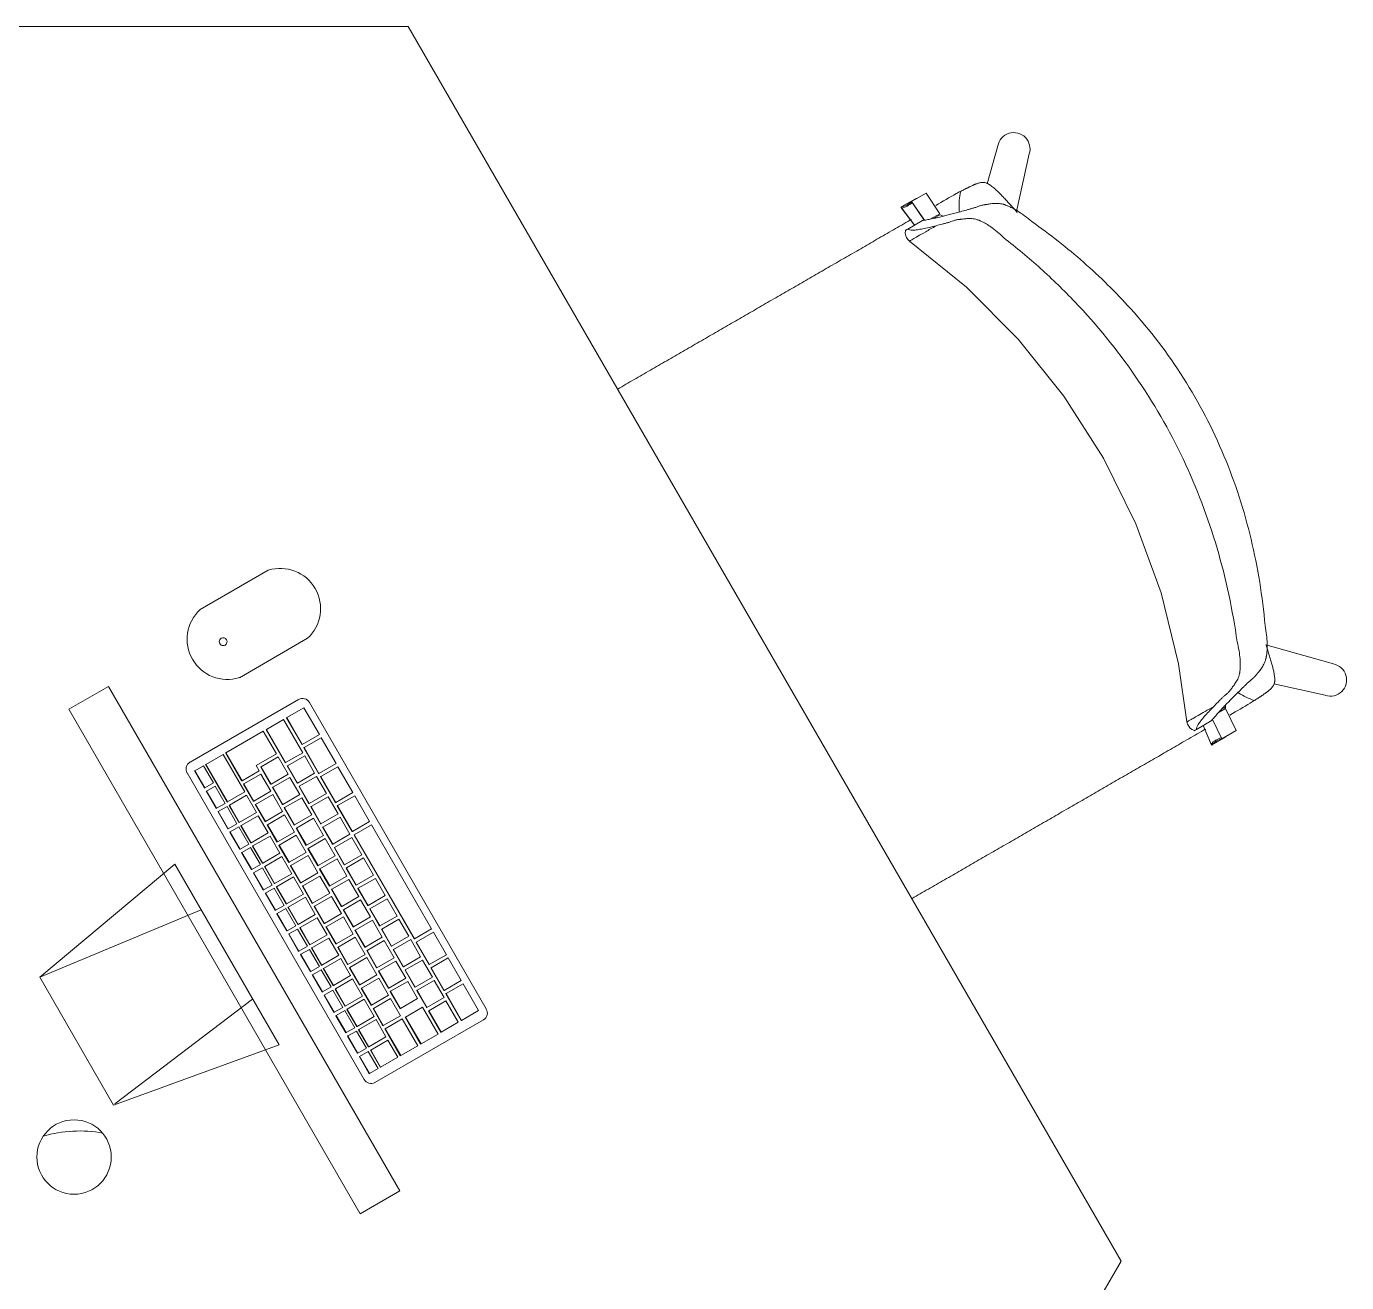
# Model space of a CAD drawing. Header units: millimetres. Extents: x 155927 to 295199, y -4084 to 97293.
# Drawn here: x 179994 to 181059, y 24192 to 25206 of the extents above; entities that cross this region are included whole.
import ezdxf

# ---------------------------------------------------------------- set-up
doc = ezdxf.new("R2010")
doc.units = ezdxf.units.MM
doc.header["$MEASUREMENT"] = 0
doc.layers.add('A-GENM', color=8, linetype='CONTINUOUS', lineweight=9)
doc.layers.add('I-FURN', color=8, linetype='CONTINUOUS', lineweight=9)

msp = doc.modelspace()

# ---------------------------------------------------------------- linework, layer by layer
at = {"layer": 'A-GENM'}
for p, q in [((180188.9, 24767), (180133.9, 24735.2)), ((180165.6, 24680.2), (180220.6, 24712)), ((180213.4, 24662.6), (180125.8, 24612)), ((180217.6, 24656), (180203.8, 24648)), ((180230.1, 24634.3), (180217.6, 24656)), ((180364.8, 24413), (180222.1, 24660.3)), ((180201.3, 24646.5), (180187.4, 24638.5)), ((180216.8, 24619.7), (180201.3, 24646.5)), ((180203.6, 24647.9), (180203.8, 24648)), ((180216.1, 24626.2), (180203.6, 24647.9)), ((180203.8, 24648), (180216.3, 24626.4)), ((180184.9, 24637.1), (180154.7, 24619.6)), ((180195.4, 24618.9), (180184.9, 24637.1)), ((180187.2, 24638.4), (180187.4, 24638.5)), ((180202.7, 24611.6), (180187.2, 24638.4)), ((180187.4, 24638.5), (180202.9, 24611.7)), ((180216.3, 24626.4), (180230.1, 24634.3)), ((180216.1, 24626.2), (180216.3, 24626.4)), ((180217.6, 24623.6), (180217.8, 24623.8)), ((180229.6, 24602.8), (180217.6, 24623.6)), ((180231.6, 24631.7), (180217.8, 24623.8)), ((180217.8, 24623.8), (180229.8, 24603)), ((180243.6, 24610.9), (180231.6, 24631.7)), ((180152.6, 24618.4), (180138.5, 24610.3)), ((180170.1, 24588.1), (180152.6, 24618.4)), ((180154.4, 24619.5), (180154.7, 24619.6)), ((180167.4, 24597), (180154.4, 24619.5)), ((180154.7, 24619.6), (180167.7, 24597.1)), ((180179, 24609.4), (180195.4, 24618.9)), ((180196.9, 24616.3), (180183.1, 24608.3)), ((180204.9, 24602.4), (180196.9, 24616.3)), ((180202.9, 24611.7), (180216.8, 24619.7)), ((180218.3, 24617.1), (180204.4, 24609.1)), ((180226.3, 24603.2), (180218.3, 24617.1)), ((180123.5, 24603.4), (180266.2, 24356.1)), ((180129.4, 24605), (180129.6, 24605.2)), ((180137.4, 24591.2), (180129.4, 24605)), ((180136.6, 24609.2), (180129.6, 24605.2)), ((180129.6, 24605.2), (180137.6, 24591.3)), ((180144.6, 24595.3), (180136.6, 24609.2)), ((180138.3, 24610.1), (180138.5, 24610.3)), ((180155.8, 24579.8), (180138.3, 24610.1)), ((180138.5, 24610.3), (180156, 24580)), ((180167.7, 24597.1), (180181.5, 24605.1)), ((180183, 24602.5), (180169.2, 24594.5)), ((180181.5, 24605.1), (180179, 24609.4)), ((180182.8, 24608.1), (180183.1, 24608.3)), ((180190.8, 24594.3), (180182.8, 24608.1)), ((180191, 24588.6), (180183, 24602.5)), ((180183.1, 24608.3), (180191.1, 24594.4)), ((180191.1, 24594.4), (180204.9, 24602.4)), ((180202.7, 24611.6), (180202.9, 24611.7)), ((180204.2, 24609), (180204.4, 24609.1)), ((180212.2, 24595.1), (180204.2, 24609)), ((180204.4, 24609.1), (180212.4, 24595.2)), ((180212.4, 24595.2), (180226.3, 24603.2)), ((180229.6, 24602.8), (180229.8, 24603)), ((180229.8, 24603), (180243.6, 24610.9)), ((180245.1, 24608.3), (180231.3, 24600.4)), ((180257.1, 24587.6), (180245.1, 24608.3)), ((180137.4, 24591.2), (180137.6, 24591.3)), ((180137.6, 24591.3), (180144.6, 24595.3)), ((180146.1, 24592.7), (180139.1, 24588.7)), ((180154.1, 24578.8), (180146.1, 24592.7)), ((180167.4, 24597), (180167.7, 24597.1)), ((180168.9, 24594.4), (180169.2, 24594.5)), ((180176.9, 24580.5), (180168.9, 24594.4)), ((180169.2, 24594.5), (180177.2, 24580.6)), ((180190.8, 24594.3), (180191.1, 24594.4)), ((180192.3, 24591.7), (180192.6, 24591.8)), ((180200.3, 24577.8), (180192.3, 24591.7)), ((180206.4, 24599.8), (180192.6, 24591.8)), ((180192.6, 24591.8), (180200.6, 24578)), ((180214.4, 24586), (180206.4, 24599.8)), ((180212.2, 24595.1), (180212.4, 24595.2)), ((180213.7, 24592.5), (180213.9, 24592.6)), ((180221.7, 24578.6), (180213.7, 24592.5)), ((180227.8, 24600.6), (180213.9, 24592.6)), ((180213.9, 24592.6), (180221.9, 24578.8)), ((180235.8, 24586.8), (180227.8, 24600.6)), ((180231.1, 24600.2), (180231.3, 24600.4)), ((180243.1, 24579.4), (180231.1, 24600.2)), ((180231.3, 24600.4), (180243.3, 24579.6)), ((180138.9, 24588.6), (180139.1, 24588.7)), ((180146.9, 24574.7), (180138.9, 24588.6)), ((180139.1, 24588.7), (180147.1, 24574.9)), ((180156, 24580), (180170.1, 24588.1)), ((180171.3, 24585.4), (180157.5, 24577.4)), ((180179.3, 24571.5), (180171.3, 24585.4)), ((180176.9, 24580.5), (180177.2, 24580.6)), ((180177.2, 24580.6), (180191, 24588.6)), ((180192.5, 24586), (180178.7, 24578)), ((180200.5, 24572.2), (180192.5, 24586)), ((180200.6, 24578), (180214.4, 24586)), ((180215.9, 24583.4), (180202.1, 24575.4)), ((180223.9, 24569.5), (180215.9, 24583.4)), ((180221.9, 24578.8), (180235.8, 24586.8)), ((180237.3, 24584.2), (180223.4, 24576.2)), ((180245.3, 24570.3), (180237.3, 24584.2)), ((180243.3, 24579.6), (180257.1, 24587.6)), ((180258.6, 24585), (180244.8, 24577)), ((180270.6, 24564.2), (180258.6, 24585)), ((180146.9, 24574.7), (180147.1, 24574.9)), ((180147.1, 24574.9), (180154.1, 24578.8)), ((180148.4, 24572.1), (180148.6, 24572.3)), ((180156.4, 24558.3), (180148.4, 24572.1)), ((180155.6, 24576.2), (180148.6, 24572.3)), ((180148.6, 24572.3), (180156.6, 24558.4)), ((180163.6, 24562.4), (180155.6, 24576.2)), ((180155.8, 24579.8), (180156, 24580)), ((180157.3, 24577.2), (180157.5, 24577.4)), ((180165.3, 24563.4), (180157.3, 24577.2)), ((180157.5, 24577.4), (180165.5, 24563.5)), ((180165.5, 24563.5), (180179.3, 24571.5)), ((180178.4, 24577.9), (180178.7, 24578)), ((180186.4, 24564), (180178.4, 24577.9)), ((180178.7, 24578), (180186.7, 24564.2)), ((180186.7, 24564.2), (180200.5, 24572.2)), ((180200.3, 24577.8), (180200.6, 24578)), ((180201.8, 24575.2), (180202.1, 24575.4)), ((180209.8, 24561.4), (180201.8, 24575.2)), ((180202.1, 24575.4), (180210.1, 24561.5)), ((180221.7, 24578.6), (180221.9, 24578.8)), ((180223.2, 24576), (180223.4, 24576.2)), ((180231.2, 24562.2), (180223.2, 24576)), ((180223.4, 24576.2), (180231.4, 24562.3)), ((180231.4, 24562.3), (180245.3, 24570.3)), ((180243.1, 24579.4), (180243.3, 24579.6)), ((180244.6, 24576.8), (180244.8, 24577)), ((180256.6, 24556.1), (180244.6, 24576.8)), ((180244.8, 24577), (180256.8, 24556.2)), ((180156.6, 24558.4), (180163.6, 24562.4)), ((180165.1, 24559.8), (180158.1, 24555.8)), ((180173.1, 24545.9), (180165.1, 24559.8)), ((180165.3, 24563.4), (180165.5, 24563.5)), ((180166.8, 24560.8), (180167, 24560.9)), ((180174.8, 24546.9), (180166.8, 24560.8)), ((180180.8, 24568.9), (180167, 24560.9)), ((180167, 24560.9), (180175, 24547.1)), ((180188.8, 24555), (180180.8, 24568.9)), ((180186.4, 24564), (180186.7, 24564.2)), ((180187.9, 24561.4), (180188.2, 24561.6)), ((180195.9, 24547.6), (180187.9, 24561.4)), ((180202, 24569.6), (180188.2, 24561.6)), ((180188.2, 24561.6), (180196.2, 24547.7)), ((180210, 24555.7), (180202, 24569.6)), ((180209.8, 24561.4), (180210.1, 24561.5)), ((180210.1, 24561.5), (180223.9, 24569.5)), ((180225.4, 24566.9), (180211.6, 24558.9)), ((180233.4, 24553), (180225.4, 24566.9)), ((180231.2, 24562.2), (180231.4, 24562.3)), ((180232.7, 24559.6), (180232.9, 24559.7)), ((180240.7, 24545.7), (180232.7, 24559.6)), ((180246.8, 24567.7), (180232.9, 24559.7)), ((180232.9, 24559.7), (180240.9, 24545.9)), ((180254.8, 24553.9), (180246.8, 24567.7)), ((180256.8, 24556.2), (180270.6, 24564.2)), ((180272.1, 24561.6), (180258.3, 24553.6)), ((180320.6, 24477.6), (180272.1, 24561.6)), ((180156.4, 24558.3), (180156.6, 24558.4)), ((180157.9, 24555.7), (180158.1, 24555.8)), ((180165.9, 24541.8), (180157.9, 24555.7)), ((180158.1, 24555.8), (180166.1, 24541.9)), ((180175, 24547.1), (180188.8, 24555)), ((180190.3, 24552.4), (180176.5, 24544.5)), ((180198.3, 24538.6), (180190.3, 24552.4)), ((180196.2, 24547.7), (180210, 24555.7)), ((180211.5, 24553.1), (180197.7, 24545.1)), ((180211.3, 24558.8), (180211.6, 24558.9)), ((180219.3, 24544.9), (180211.3, 24558.8)), ((180219.5, 24539.3), (180211.5, 24553.1)), ((180211.6, 24558.9), (180219.6, 24545.1)), ((180219.6, 24545.1), (180233.4, 24553)), ((180234.9, 24550.5), (180221.1, 24542.5)), ((180242.9, 24536.6), (180234.9, 24550.5)), ((180240.9, 24545.9), (180254.8, 24553.9)), ((180256.3, 24551.3), (180242.4, 24543.3)), ((180264.3, 24537.4), (180256.3, 24551.3)), ((180256.6, 24556.1), (180256.8, 24556.2)), ((180258.1, 24553.5), (180258.3, 24553.6)), ((180306.6, 24469.5), (180258.1, 24553.5)), ((180258.3, 24553.6), (180306.8, 24469.6)), ((180165.9, 24541.8), (180166.1, 24541.9)), ((180166.1, 24541.9), (180173.1, 24545.9)), ((180167.4, 24539.2), (180167.6, 24539.3)), ((180175.4, 24525.4), (180167.4, 24539.2)), ((180174.6, 24543.3), (180167.6, 24539.3)), ((180167.6, 24539.3), (180175.6, 24525.5)), ((180182.6, 24529.5), (180174.6, 24543.3)), ((180174.8, 24546.9), (180175, 24547.1)), ((180176.3, 24544.3), (180176.5, 24544.5)), ((180184.3, 24530.5), (180176.3, 24544.3)), ((180176.5, 24544.5), (180184.5, 24530.6)), ((180184.5, 24530.6), (180198.3, 24538.6)), ((180195.9, 24547.6), (180196.2, 24547.7)), ((180197.4, 24545), (180197.7, 24545.1)), ((180205.4, 24531.1), (180197.4, 24545)), ((180197.7, 24545.1), (180205.7, 24531.3)), ((180205.7, 24531.3), (180219.5, 24539.3)), ((180219.3, 24544.9), (180219.6, 24545.1)), ((180220.8, 24542.3), (180221.1, 24542.5)), ((180228.8, 24528.5), (180220.8, 24542.3)), ((180221.1, 24542.5), (180229.1, 24528.6)), ((180240.7, 24545.7), (180240.9, 24545.9)), ((180242.2, 24543.1), (180242.4, 24543.3)), ((180250.2, 24529.3), (180242.2, 24543.1)), ((180242.4, 24543.3), (180250.4, 24529.4)), ((180175.6, 24525.5), (180182.6, 24529.5)), ((180184.3, 24530.5), (180184.5, 24530.6)), ((180185.8, 24527.9), (180186, 24528)), ((180193.8, 24514), (180185.8, 24527.9)), ((180199.8, 24536), (180186, 24528)), ((180186, 24528), (180194, 24514.2)), ((180207.8, 24522.1), (180199.8, 24536)), ((180205.4, 24531.1), (180205.7, 24531.3)), ((180206.9, 24528.5), (180207.2, 24528.7)), ((180214.9, 24514.7), (180206.9, 24528.5)), ((180221, 24536.7), (180207.2, 24528.7)), ((180207.2, 24528.7), (180215.2, 24514.8)), ((180229, 24522.8), (180221, 24536.7)), ((180228.8, 24528.5), (180229.1, 24528.6)), ((180229.1, 24528.6), (180242.9, 24536.6)), ((180244.4, 24534), (180230.6, 24526)), ((180252.4, 24520.1), (180244.4, 24534)), ((180250.2, 24529.3), (180250.4, 24529.4)), ((180250.4, 24529.4), (180264.3, 24537.4)), ((180265.8, 24534.8), (180251.9, 24526.8)), ((180273.8, 24520.9), (180265.8, 24534.8)), ((180175.4, 24525.4), (180175.6, 24525.5)), ((180176.9, 24522.8), (180177.1, 24522.9)), ((180184.9, 24508.9), (180176.9, 24522.8)), ((180184.1, 24526.9), (180177.1, 24522.9)), ((180177.1, 24522.9), (180185.1, 24509)), ((180192.1, 24513), (180184.1, 24526.9)), ((180194, 24514.2), (180207.8, 24522.1)), ((180209.3, 24519.5), (180195.5, 24511.6)), ((180217.3, 24505.7), (180209.3, 24519.5)), ((180215.2, 24514.8), (180229, 24522.8)), ((180230.5, 24520.2), (180216.7, 24512.2)), ((180230.3, 24525.9), (180230.6, 24526)), ((180238.3, 24512), (180230.3, 24525.9)), ((180238.5, 24506.3), (180230.5, 24520.2)), ((180230.6, 24526), (180238.6, 24512.2)), ((180238.6, 24512.2), (180252.4, 24520.1)), ((180253.9, 24517.5), (180240.1, 24509.6)), ((180251.7, 24526.7), (180251.9, 24526.8)), ((180259.7, 24512.8), (180251.7, 24526.7)), ((180251.9, 24526.8), (180259.9, 24513)), ((180261.9, 24503.7), (180253.9, 24517.5)), ((180259.9, 24513), (180273.8, 24520.9)), ((180275.3, 24518.3), (180261.4, 24510.4)), ((180283.3, 24504.5), (180275.3, 24518.3)), ((180184.9, 24508.9), (180185.1, 24509)), ((180185.1, 24509), (180192.1, 24513)), ((180186.4, 24506.3), (180186.6, 24506.4)), ((180194.4, 24492.4), (180186.4, 24506.3)), ((180193.6, 24510.4), (180186.6, 24506.4)), ((180186.6, 24506.4), (180194.6, 24492.6)), ((180201.6, 24496.6), (180193.6, 24510.4)), ((180193.8, 24514), (180194, 24514.2)), ((180195.3, 24511.4), (180195.5, 24511.6)), ((180203.3, 24497.6), (180195.3, 24511.4)), ((180195.5, 24511.6), (180203.5, 24497.7)), ((180214.9, 24514.7), (180215.2, 24514.8)), ((180216.4, 24512.1), (180216.7, 24512.2)), ((180224.4, 24498.2), (180216.4, 24512.1)), ((180216.7, 24512.2), (180224.7, 24498.4)), ((180224.7, 24498.4), (180238.5, 24506.3)), ((180238.3, 24512), (180238.6, 24512.2)), ((180239.8, 24509.4), (180240.1, 24509.6)), ((180247.8, 24495.6), (180239.8, 24509.4)), ((180240.1, 24509.6), (180248.1, 24495.7)), ((180259.7, 24512.8), (180259.9, 24513)), ((180261.2, 24510.2), (180261.4, 24510.4)), ((180269.2, 24496.4), (180261.2, 24510.2)), ((180261.4, 24510.4), (180269.4, 24496.5)), ((180194.6, 24492.6), (180201.6, 24496.6)), ((180203.3, 24497.6), (180203.5, 24497.7)), ((180203.5, 24497.7), (180217.3, 24505.7)), ((180218.8, 24503.1), (180205, 24495.1)), ((180226.8, 24489.2), (180218.8, 24503.1)), ((180224.4, 24498.2), (180224.7, 24498.4)), ((180225.9, 24495.6), (180226.2, 24495.8)), ((180233.9, 24481.8), (180225.9, 24495.6)), ((180240, 24503.7), (180226.2, 24495.8)), ((180226.2, 24495.8), (180234.2, 24481.9)), ((180248, 24489.9), (180240, 24503.7)), ((180247.8, 24495.6), (180248.1, 24495.7)), ((180248.1, 24495.7), (180261.9, 24503.7)), ((180263.4, 24501.1), (180249.6, 24493.1)), ((180271.4, 24487.2), (180263.4, 24501.1)), ((180269.2, 24496.4), (180269.4, 24496.5)), ((180269.4, 24496.5), (180283.3, 24504.5)), ((180284.8, 24501.9), (180270.9, 24493.9)), ((180292.8, 24488), (180284.8, 24501.9)), ((180194.4, 24492.4), (180194.6, 24492.6)), ((180195.9, 24489.8), (180196.1, 24490)), ((180203.9, 24476), (180195.9, 24489.8)), ((180203.1, 24494), (180196.1, 24490)), ((180196.1, 24490), (180204.1, 24476.1)), ((180211.1, 24480.1), (180203.1, 24494)), ((180204.8, 24495), (180205, 24495.1)), ((180212.8, 24481.1), (180204.8, 24495)), ((180205, 24495.1), (180213, 24481.2)), ((180213, 24481.2), (180226.8, 24489.2)), ((180228.3, 24486.6), (180214.5, 24478.6)), ((180236.3, 24472.8), (180228.3, 24486.6)), ((180234.2, 24481.9), (180248, 24489.9)), ((180249.5, 24487.3), (180235.7, 24479.3)), ((180249.3, 24493), (180249.6, 24493.1)), ((180257.3, 24479.1), (180249.3, 24493)), ((180257.5, 24473.4), (180249.5, 24487.3)), ((180249.6, 24493.1), (180257.6, 24479.3)), ((180257.6, 24479.3), (180271.4, 24487.2)), ((180272.9, 24484.6), (180259.1, 24476.7)), ((180270.7, 24493.8), (180270.9, 24493.9)), ((180278.7, 24479.9), (180270.7, 24493.8)), ((180270.9, 24493.9), (180278.9, 24480.1)), ((180280.9, 24470.8), (180272.9, 24484.6)), ((180278.9, 24480.1), (180292.8, 24488)), ((180294.3, 24485.4), (180280.4, 24477.5)), ((180302.3, 24471.6), (180294.3, 24485.4)), ((180203.9, 24476), (180204.1, 24476.1)), ((180204.1, 24476.1), (180211.1, 24480.1)), ((180212.6, 24477.5), (180205.6, 24473.5)), ((180220.6, 24463.7), (180212.6, 24477.5)), ((180212.8, 24481.1), (180213, 24481.2)), ((180214.3, 24478.5), (180214.5, 24478.6)), ((180222.3, 24464.7), (180214.3, 24478.5)), ((180214.5, 24478.6), (180222.5, 24464.8)), ((180233.9, 24481.8), (180234.2, 24481.9)), ((180235.4, 24479.2), (180235.7, 24479.3)), ((180243.4, 24465.3), (180235.4, 24479.2)), ((180235.7, 24479.3), (180243.7, 24465.5)), ((180257.3, 24479.1), (180257.6, 24479.3)), ((180258.8, 24476.5), (180259.1, 24476.7)), ((180266.8, 24462.7), (180258.8, 24476.5)), ((180259.1, 24476.7), (180267.1, 24462.8)), ((180278.7, 24479.9), (180278.9, 24480.1)), ((180280.2, 24477.3), (180280.4, 24477.5)), ((180288.2, 24463.5), (180280.2, 24477.3)), ((180280.4, 24477.5), (180288.4, 24463.6)), ((180306.8, 24469.6), (180320.6, 24477.6)), ((180322.1, 24475), (180308.3, 24467)), ((180332.6, 24456.8), (180322.1, 24475)), ((180205.4, 24473.4), (180205.6, 24473.5)), ((180213.4, 24459.5), (180205.4, 24473.4)), ((180205.6, 24473.5), (180213.6, 24459.7)), ((180213.6, 24459.7), (180220.6, 24463.7)), ((180222.3, 24464.7), (180222.5, 24464.8)), ((180222.5, 24464.8), (180236.3, 24472.8)), ((180237.8, 24470.2), (180224, 24462.2)), ((180245.8, 24456.3), (180237.8, 24470.2)), ((180243.4, 24465.3), (180243.7, 24465.5)), ((180243.7, 24465.5), (180257.5, 24473.4)), ((180259, 24470.8), (180245.2, 24462.9)), ((180267, 24457), (180259, 24470.8)), ((180267.1, 24462.8), (180280.9, 24470.8)), ((180282.4, 24468.2), (180268.6, 24460.2)), ((180290.4, 24454.3), (180282.4, 24468.2)), ((180288.2, 24463.5), (180288.4, 24463.6)), ((180288.4, 24463.6), (180302.3, 24471.6)), ((180303.8, 24469), (180289.9, 24461)), ((180311.8, 24455.1), (180303.8, 24469)), ((180306.6, 24469.5), (180306.8, 24469.6)), ((180308.1, 24466.9), (180308.3, 24467)), ((180318.6, 24448.7), (180308.1, 24466.9)), ((180308.3, 24467), (180318.8, 24448.8)), ((180213.4, 24459.5), (180213.6, 24459.7)), ((180214.9, 24456.9), (180215.1, 24457.1)), ((180222.9, 24443.1), (180214.9, 24456.9)), ((180222.1, 24461.1), (180215.1, 24457.1)), ((180215.1, 24457.1), (180223.1, 24443.2)), ((180230.1, 24447.2), (180222.1, 24461.1)), ((180223.8, 24462.1), (180224, 24462.2)), ((180231.8, 24448.2), (180223.8, 24462.1)), ((180224, 24462.2), (180232, 24448.3)), ((180232, 24448.3), (180245.8, 24456.3)), ((180247.3, 24453.7), (180233.5, 24445.7)), ((180244.9, 24462.7), (180245.2, 24462.9)), ((180252.9, 24448.9), (180244.9, 24462.7)), ((180245.2, 24462.9), (180253.2, 24449)), ((180255.3, 24439.9), (180247.3, 24453.7)), ((180253.2, 24449), (180267, 24457)), ((180268.5, 24454.4), (180254.7, 24446.4)), ((180266.8, 24462.7), (180267.1, 24462.8)), ((180268.3, 24460.1), (180268.6, 24460.2)), ((180276.3, 24446.2), (180268.3, 24460.1)), ((180276.5, 24440.5), (180268.5, 24454.4)), ((180268.6, 24460.2), (180276.6, 24446.3)), ((180276.6, 24446.3), (180290.4, 24454.3)), ((180289.7, 24460.9), (180289.9, 24461)), ((180297.7, 24447), (180289.7, 24460.9)), ((180289.9, 24461), (180297.9, 24447.1)), ((180297.9, 24447.1), (180311.8, 24455.1)), ((180313.3, 24452.5), (180299.4, 24444.5)), ((180321.3, 24438.7), (180313.3, 24452.5)), ((180318.8, 24448.8), (180332.6, 24456.8)), ((180334.1, 24454.2), (180320.3, 24446.2)), ((180344.6, 24436), (180334.1, 24454.2)), ((180222.9, 24443.1), (180223.1, 24443.2)), ((180223.1, 24443.2), (180230.1, 24447.2)), ((180231.6, 24444.6), (180224.6, 24440.6)), ((180239.6, 24430.8), (180231.6, 24444.6)), ((180231.8, 24448.2), (180232, 24448.3)), ((180233.3, 24445.6), (180233.5, 24445.7)), ((180241.3, 24431.7), (180233.3, 24445.6)), ((180233.5, 24445.7), (180241.5, 24431.9)), ((180252.9, 24448.9), (180253.2, 24449)), ((180254.4, 24446.3), (180254.7, 24446.4)), ((180262.4, 24432.4), (180254.4, 24446.3)), ((180254.7, 24446.4), (180262.7, 24432.5)), ((180276.3, 24446.2), (180276.6, 24446.3)), ((180277.8, 24443.6), (180278.1, 24443.7)), ((180285.8, 24429.7), (180277.8, 24443.6)), ((180291.9, 24451.7), (180278.1, 24443.7)), ((180278.1, 24443.7), (180286.1, 24429.9)), ((180299.9, 24437.9), (180291.9, 24451.7)), ((180297.7, 24447), (180297.9, 24447.1)), ((180299.2, 24444.4), (180299.4, 24444.5)), ((180307.2, 24430.6), (180299.2, 24444.4)), ((180299.4, 24444.5), (180307.4, 24430.7)), ((180318.6, 24448.7), (180318.8, 24448.8)), ((180320.1, 24446.1), (180320.3, 24446.2)), ((180330.6, 24427.9), (180320.1, 24446.1)), ((180320.3, 24446.2), (180330.8, 24428)), ((180224.4, 24440.5), (180224.6, 24440.6)), ((180232.4, 24426.6), (180224.4, 24440.5)), ((180224.6, 24440.6), (180232.6, 24426.8)), ((180241.3, 24431.7), (180241.5, 24431.9)), ((180241.5, 24431.9), (180255.3, 24439.9)), ((180256.8, 24437.3), (180243, 24429.3)), ((180264.8, 24423.4), (180256.8, 24437.3)), ((180262.4, 24432.4), (180262.7, 24432.5)), ((180262.7, 24432.5), (180276.5, 24440.5)), ((180278, 24437.9), (180264.2, 24429.9)), ((180286, 24424.1), (180278, 24437.9)), ((180286.1, 24429.9), (180299.9, 24437.9)), ((180301.4, 24435.3), (180287.6, 24427.3)), ((180309.4, 24421.4), (180301.4, 24435.3)), ((180307.4, 24430.7), (180321.3, 24438.7)), ((180322.8, 24436.1), (180308.9, 24428.1)), ((180330.8, 24422.2), (180322.8, 24436.1)), ((180330.8, 24428), (180344.6, 24436)), ((180346.1, 24433.4), (180332.3, 24425.4)), ((180358.6, 24411.8), (180346.1, 24433.4)), ((180232.4, 24426.6), (180232.6, 24426.8)), ((180232.6, 24426.8), (180239.6, 24430.8)), ((180233.9, 24424), (180234.1, 24424.2)), ((180241.9, 24410.2), (180233.9, 24424)), ((180241.1, 24428.2), (180234.1, 24424.2)), ((180234.1, 24424.2), (180242.1, 24410.3)), ((180249.1, 24414.3), (180241.1, 24428.2)), ((180242.8, 24429.1), (180243, 24429.3)), ((180250.8, 24415.3), (180242.8, 24429.1)), ((180243, 24429.3), (180251, 24415.4)), ((180251, 24415.4), (180264.8, 24423.4)), ((180266.3, 24420.8), (180252.5, 24412.8)), ((180263.9, 24429.8), (180264.2, 24429.9)), ((180271.9, 24416), (180263.9, 24429.8)), ((180264.2, 24429.9), (180272.2, 24416.1)), ((180274.3, 24407), (180266.3, 24420.8)), ((180272.2, 24416.1), (180286, 24424.1)), ((180287.5, 24421.5), (180273.7, 24413.5)), ((180285.8, 24429.7), (180286.1, 24429.9)), ((180287.3, 24427.2), (180287.6, 24427.3)), ((180295.3, 24413.3), (180287.3, 24427.2)), ((180295.5, 24407.6), (180287.5, 24421.5)), ((180287.6, 24427.3), (180295.6, 24413.4)), ((180295.6, 24413.4), (180309.4, 24421.4)), ((180307.2, 24430.6), (180307.4, 24430.7)), ((180308.7, 24428), (180308.9, 24428.1)), ((180316.7, 24414.1), (180308.7, 24428)), ((180308.9, 24428.1), (180316.9, 24414.2)), ((180316.9, 24414.2), (180330.8, 24422.2)), ((180330.6, 24427.9), (180330.8, 24428)), ((180332.1, 24425.3), (180332.3, 24425.4)), ((180344.6, 24403.6), (180332.1, 24425.3)), ((180332.3, 24425.4), (180344.8, 24403.8)), ((180241.9, 24410.2), (180242.1, 24410.3)), ((180242.1, 24410.3), (180249.1, 24414.3)), ((180250.6, 24411.7), (180243.6, 24407.7)), ((180258.6, 24397.8), (180250.6, 24411.7)), ((180250.8, 24415.3), (180251, 24415.4)), ((180252.3, 24412.7), (180252.5, 24412.8)), ((180260.3, 24398.8), (180252.3, 24412.7)), ((180252.5, 24412.8), (180260.5, 24399)), ((180271.9, 24416), (180272.2, 24416.1)), ((180273.4, 24413.4), (180273.7, 24413.5)), ((180281.4, 24399.5), (180273.4, 24413.4)), ((180273.7, 24413.5), (180281.7, 24399.6)), ((180295.3, 24413.3), (180295.6, 24413.4)), ((180313.4, 24414.5), (180299.6, 24406.5)), ((180325.9, 24392.8), (180313.4, 24414.5)), ((180316.7, 24414.1), (180316.9, 24414.2)), ((180318.2, 24411.5), (180318.4, 24411.6)), ((180328.2, 24394.2), (180318.2, 24411.5)), ((180332.2, 24419.6), (180318.4, 24411.6)), ((180318.4, 24411.6), (180328.4, 24394.3)), ((180342.2, 24402.3), (180332.2, 24419.6)), ((180344.8, 24403.8), (180358.6, 24411.8)), ((180243.4, 24407.6), (180243.6, 24407.7)), ((180251.4, 24393.7), (180243.4, 24407.6)), ((180243.6, 24407.7), (180251.6, 24393.9)), ((180260.5, 24399), (180274.3, 24407)), ((180275.8, 24404.4), (180262, 24396.4)), ((180274.9, 24353.8), (180362.5, 24404.3)), ((180283.8, 24390.5), (180275.8, 24404.4)), ((180281.4, 24399.5), (180281.7, 24399.6)), ((180281.7, 24399.6), (180295.5, 24407.6)), ((180297, 24405), (180283.2, 24397)), ((180309.5, 24383.4), (180297, 24405)), ((180299.3, 24406.4), (180299.6, 24406.5)), ((180311.8, 24384.7), (180299.3, 24406.4)), ((180299.6, 24406.5), (180312.1, 24384.9)), ((180328.4, 24394.3), (180342.2, 24402.3)), ((180344.6, 24403.6), (180344.8, 24403.8)), ((180251.4, 24393.7), (180251.6, 24393.9)), ((180251.6, 24393.9), (180258.6, 24397.8)), ((180252.9, 24391.1), (180253.1, 24391.3)), ((180260.9, 24377.3), (180252.9, 24391.1)), ((180260.1, 24395.2), (180253.1, 24391.3)), ((180253.1, 24391.3), (180261.1, 24377.4)), ((180268.1, 24381.4), (180260.1, 24395.2)), ((180260.3, 24398.8), (180260.5, 24399)), ((180261.8, 24396.2), (180262, 24396.4)), ((180269.8, 24382.4), (180261.8, 24396.2)), ((180262, 24396.4), (180270, 24382.5)), ((180270, 24382.5), (180283.8, 24390.5)), ((180282.9, 24396.9), (180283.2, 24397)), ((180295.4, 24375.3), (180282.9, 24396.9)), ((180283.2, 24397), (180295.7, 24375.4)), ((180312.1, 24384.9), (180325.9, 24392.8)), ((180328.2, 24394.2), (180328.4, 24394.3)), ((180261.1, 24377.4), (180268.1, 24381.4)), ((180269.6, 24378.8), (180262.6, 24374.8)), ((180277.6, 24364.9), (180269.6, 24378.8)), ((180269.8, 24382.4), (180270, 24382.5)), ((180271.3, 24379.8), (180271.5, 24379.9)), ((180279.3, 24365.9), (180271.3, 24379.8)), ((180285.3, 24387.9), (180271.5, 24379.9)), ((180271.5, 24379.9), (180279.5, 24366.1)), ((180293.3, 24374), (180285.3, 24387.9)), ((180295.7, 24375.4), (180309.5, 24383.4)), ((180311.8, 24384.7), (180312.1, 24384.9)), ((180260.9, 24377.3), (180261.1, 24377.4)), ((180262.4, 24374.7), (180262.6, 24374.8)), ((180270.4, 24360.8), (180262.4, 24374.7)), ((180262.6, 24374.8), (180270.6, 24360.9)), ((180279.5, 24366.1), (180293.3, 24374)), ((180295.4, 24375.3), (180295.7, 24375.4)), ((180270.4, 24360.8), (180270.6, 24360.9)), ((180270.6, 24360.9), (180277.6, 24364.9)), ((180279.3, 24365.9), (180279.5, 24366.1))]:
    msp.add_line(p, q, dxfattribs=at)
for centre, radius, start, end in [((180198.6, 24735.9), 32.5, 312.6804, 107.3196), ((180155.9, 24711.3), 32.5, 132.6804, 287.3196), ((180152.5, 24709.3), 3.16, 120, 300), ((180152.5, 24709.3), 3.16, 300, 120), ((180216.6, 24657.1), 6.35, 30, 120), ((180128.9, 24606.5), 6.35, 120, 210), ((180359.3, 24409.8), 6.35, 300, 30), ((180271.7, 24359.3), 6.35, 210, 300)]:
    msp.add_arc(centre, radius, start, end, dxfattribs=at)
at = {"layer": 'I-FURN'}
for p, q in [((180301.8, 25205.6), (179151.8, 25205.5)), ((180876.8, 24209.6), (180301.8, 25205.6)), ((180777.5, 25109.2), (180768.8, 25078.6)), ((180792.4, 25056.2), (180802.8, 25102.8)), ((180707.9, 25064.4), (180719.5, 25071.1)), ((180719.5, 25071.1), (180730.6, 25054.5)), ((180699.3, 25059.9), (180710.3, 25045.3)), ((180710.9, 25066.5), (180699.9, 25060.2)), ((180718.2, 25049.2), (180707.9, 25064.4)), ((180718.1, 25049.2), (180708.4, 25063.6)), ((180699.8, 25059), (180710.1, 25045.2)), ((180730.6, 25054.5), (180722.9, 25050.1)), ((180731, 25053.7), (180725.9, 25050.8)), ((180702.8, 25038.9), (180703, 25041)), ((180703.2, 25036.6), (180702.8, 25038.9)), ((180716.6, 25048.9), (180704.8, 25042.1)), ((180703.8, 25035.3), (180703.2, 25036.6)), ((180704.8, 25033.7), (180703.8, 25035.3)), ((180706.2, 25032.4), (180704.8, 25033.7)), ((180706.2, 25032.4), (180752.1, 24995.2)), ((180752.1, 24995.2), (180793.9, 24953.4)), ((180793.9, 24953.4), (180830.8, 24907.2)), ((180830.8, 24907.2), (180862.6, 24857.3)), ((180862.6, 24857.3), (180888.8, 24804.3)), ((180888.8, 24804.3), (180909.1, 24748.8)), ((180909.1, 24748.8), (180923.2, 24691.4)), ((181048.1, 24691.3), (180993.6, 24706.8)), ((180923.2, 24691.4), (180930, 24644.6)), ((180027.9, 24654.7), (180060, 24673.2)), ((180295, 24266.2), (180060, 24673.2)), ((181000, 24675.3), (181041.6, 24666)), ((180955.9, 24652.5), (180961, 24655.4)), ((180957.9, 24654.8), (180960.5, 24656.3)), ((180961, 24655.4), (180969.7, 24637.5)), ((180027.9, 24654.7), (180262.9, 24247.7)), ((180930, 24644.6), (180930.5, 24642.7)), ((180949.6, 24645.3), (180937.7, 24638.5)), ((180958.2, 24630.9), (180950.6, 24646.5)), ((180930.5, 24642.7), (180931.4, 24641.1)), ((180931.4, 24641.1), (180932.3, 24639.9)), ((180932.3, 24639.9), (180934, 24638.4)), ((180934, 24638.4), (180936, 24637.5)), ((180943.1, 24641.6), (180949.9, 24625.7)), ((180943.1, 24641.6), (180949.5, 24626.6)), ((180969.7, 24637.5), (180958.2, 24630.9)), ((180949.9, 24625.7), (180961.5, 24632.4)), ((180004.7, 24438.6), (180113.4, 24529.9)), ((180113.4, 24529.9), (180197.6, 24384.1)), ((180134.7, 24493), (180004.7, 24438.6)), ((180064.1, 24335.5), (180004.7, 24438.6)), ((180176.3, 24421), (180065.2, 24336.4)), ((180197.6, 24384.1), (180064.1, 24335.5)), ((180262.9, 24247.7), (180295, 24266.2)), ((180301.8, 23213.7), (180876.8, 24209.6))]:
    msp.add_line(p, q, dxfattribs=at)
for centre, radius, start, end in [((180790.3, 25106.8), 13.1, 341.9896, 169.6059), ((181045.7, 24678.4), 13.1, 251.9662, 79.5824), ((180032.2, 24293.6), 30, 0, 180), ((180036.8, 24209.6), 105, 79.7385, 106.336), ((180032.2, 24293.6), 30, 180, 0)]:
    msp.add_arc(centre, radius, start, end, dxfattribs=at)
for centre, start_param, end_param in [((180695.7, 25076.8), 2.819103, 3.398599), ((180696.2, 25076), 2.819103, 3.398599), ((180707.3, 25083.5), 2.819103, 2.902745), ((180962.4, 24615), 6.026179, 6.605675), ((180962.9, 24614.1), 6.026179, 6.605675)]:
    msp.add_ellipse(centre, major_axis=(-8.7, 15.1), ratio=0.978487, start_param=start_param, end_param=end_param, dxfattribs=at)
for points in [[(180727.4, 25061.2), (180733, 25064.5), (180738.5, 25067.6), (180743.8, 25070.7)], [(180743.8, 25070.7), (180744.3, 25071), (180745.5, 25071.6), (180746.6, 25072.2), (180747.2, 25072.4)], [(180716.6, 25048.9), (180717.7, 25049.1), (180720.1, 25049.5), (180722.6, 25050), (180724, 25050.3)], [(180793.1, 25055.4), (180792.3, 25056.4), (180791.5, 25057.3), (180790.7, 25058.3)], [(180790.7, 25058.3), (180791.5, 25057.3), (180792.3, 25056.4), (180793.1, 25055.5)], [(180704.8, 25042.1), (180704.3, 25041.8), (180703.6, 25041.4), (180703, 25041), (180702.9, 25041), (180703.3, 25041.2), (180703.6, 25041.4)], [(180727.8, 25044.8), (180725.7, 25044.3), (180721.9, 25043.3), (180716.8, 25042.3), (180712.4, 25041.5), (180708.8, 25041.1), (180706.2, 25041.4), (180705.1, 25041.8), (180704.8, 25042.1)], [(180937.7, 24638.5), (180937.7, 24639), (180937.9, 24640.1), (180939, 24642.5), (180941, 24645.4), (180943.9, 24648.8), (180947.4, 24652.7), (180950.2, 24655.6), (180951.6, 24657)], [(180981.1, 24659.6), (180975.8, 24656.6), (180970.3, 24653.4), (180964.7, 24650.1)], [(180984.3, 24661.7), (180983.8, 24661.4), (180982.7, 24660.7), (180981.6, 24660), (180981.1, 24659.6)], [(180954.5, 24651), (180953.6, 24650), (180951.9, 24648), (180950.3, 24646.2), (180949.6, 24645.3)], [(180936.6, 24637.9), (180936.3, 24637.7), (180935.9, 24637.4), (180936, 24637.5), (180936.6, 24637.8), (180937.3, 24638.2), (180937.7, 24638.5)]]:
    msp.add_open_spline(points, degree=3, dxfattribs=at)
for points, knots in [([(180747.2, 25072.4), (180746.8, 25070), (180746.2, 25065.3), (180746.1, 25059.8), (180746.4, 25056.7), (180746.4, 25055.8)], [0, 0, 0, 0, 0.02777778, 0.05555556, 0.06696683, 0.06696683, 0.06696683, 0.06696683]), ([(180747.2, 25072.4), (180748.2, 25072.9), (180749.7, 25073.7), (180751.4, 25074.6), (180752.4, 25075), (180753.1, 25075.4), (180753.9, 25075.8), (180754.8, 25076.2), (180755.9, 25076.7), (180757, 25077.2), (180757.8, 25077.6), (180758.3, 25077.8), (180758.6, 25078), (180759, 25078.1), (180759.5, 25078.3), (180760.3, 25078.6), (180761.5, 25079.1), (180762.8, 25079.4), (180764.1, 25079.7), (180765.4, 25079.8), (180766.9, 25079.6), (180768.2, 25079.2), (180769.2, 25078.7), (180769.9, 25078.4), (180770.6, 25078), (180771.5, 25077.4), (180772.7, 25076.5), (180774.1, 25075.4), (180775.5, 25074.2), (180776.8, 25072.9), (180778, 25071.8), (180779.2, 25070.6), (180780.4, 25069.4), (180781.7, 25068), (180783.4, 25066.2), (180786.5, 25062.9), (180789.1, 25060), (180790.7, 25058.3)], [0, 0, 0, 0, 0.0625, 0.09375, 0.109375, 0.125, 0.140625, 0.15625, 0.1875, 0.21875, 0.234375, 0.242188, 0.25, 0.257812, 0.265625, 0.28125, 0.3125, 0.34375, 0.375, 0.40625, 0.4375, 0.46875, 0.484375, 0.5, 0.515625, 0.53125, 0.5625, 0.59375, 0.625, 0.65625, 0.6875, 0.71875, 0.75, 0.78125, 0.8125, 0.875, 1, 1, 1, 1]), ([(180724, 25050.3), (180725.9, 25050.7), (180729.3, 25051.4), (180734.3, 25052.7), (180738.4, 25053.7), (180742.7, 25054.9), (180747.2, 25056.1), (180751.2, 25057.2), (180754.5, 25058.1), (180756.7, 25058.7), (180758.4, 25059.2), (180760, 25059.7), (180761.6, 25060.4), (180763.3, 25060.9), (180764.6, 25061.3), (180765.8, 25061.6), (180766.7, 25061.7), (180767.2, 25061.8), (180767.6, 25061.8), (180768, 25061.9), (180768.6, 25062), (180769.6, 25062.1), (180771, 25062.3), (180772.7, 25062.6), (180774.6, 25062.8), (180776.5, 25062.8), (180778.6, 25062.7), (180780.4, 25062.4), (180781.7, 25062.1), (180782.5, 25061.9), (180783.1, 25061.7), (180783.7, 25061.4), (180784.5, 25061.1), (180785.9, 25060.6), (180788, 25059.6), (180790.6, 25058.3), (180794.2, 25056.2), (180798.9, 25053), (180802.9, 25049.8), (180804.9, 25048.1)], [0, 0, 0, 0, 0.142857, 0.214286, 0.285714, 0.357143, 0.428571, 0.5, 0.535714, 0.571429, 0.589286, 0.607143, 0.642857, 0.660714, 0.678571, 0.696429, 0.705357, 0.709821, 0.714286, 0.71875, 0.723214, 0.732143, 0.75, 0.767857, 0.785714, 0.803571, 0.821429, 0.839286, 0.848214, 0.852679, 0.857143, 0.861607, 0.866071, 0.875, 0.892857, 0.910714, 0.928571, 0.964286, 1, 1, 1, 1]), ([(180470.4, 24912.9), (180470.5, 24912.9), (180475, 24915.5), (180483.9, 24920.7), (180497.2, 24928.3), (180510.3, 24935.9), (180521.2, 24942.2), (180529.9, 24947.2), (180536.6, 24951.1), (180543.2, 24954.9), (180551.8, 24959.9), (180562.6, 24966.1), (180573.2, 24972.2), (180581.9, 24977.2), (180588.4, 24981), (180595, 24984.8), (180603.6, 24989.8), (180614.4, 24996), (180625.2, 25002.2), (180633.9, 25007.3), (180640.6, 25011.1), (180647.2, 25015), (180656, 25020), (180666.8, 25026.2), (180679.8, 25033.8), (180693.2, 25041.5), (180702.5, 25046.9), (180707.3, 25049.6), (180707.7, 25049.9)], [-0.751114, -0.751114, -0.751114, -0.751114, -0.75, -0.7142857, -0.6785714, -0.6428571, -0.6071429, -0.5892857, -0.5714286, -0.5535714, -0.5357143, -0.5, -0.4642857, -0.4464286, -0.4285714, -0.4107143, -0.3928571, -0.3571429, -0.3214286, -0.3035714, -0.2857143, -0.2678571, -0.25, -0.2142857, -0.1785714, -0.1428571, -0.1071429, -0.103964, -0.103964, -0.103964, -0.103964]), ([(180782.3, 25035), (180780.5, 25036.8), (180776.8, 25040.1), (180772.5, 25043.4), (180769.1, 25045.7), (180766.7, 25047.1), (180764.7, 25048.1), (180763.3, 25048.7), (180762.5, 25049), (180762, 25049.3), (180761.4, 25049.5), (180760.7, 25049.7), (180759.4, 25050.1), (180757.6, 25050.4), (180755.5, 25050.6), (180753.5, 25050.6), (180751.6, 25050.4), (180749.9, 25050.3), (180748.5, 25050.1), (180747.5, 25050), (180747, 25049.9), (180746.6, 25049.9), (180746.2, 25049.9), (180745.7, 25049.8), (180744.9, 25049.7), (180743.9, 25049.5), (180742.7, 25049.2), (180741.2, 25048.7), (180739.9, 25048.2), (180738.5, 25047.7), (180737.3, 25047.3), (180736.1, 25047), (180734.5, 25046.6), (180731.7, 25045.8), (180729.3, 25045.2), (180727.8, 25044.8)], [0, 0, 0, 0, 0.0625, 0.125, 0.15625, 0.1875, 0.21875, 0.234375, 0.242188, 0.25, 0.257812, 0.265625, 0.28125, 0.3125, 0.34375, 0.375, 0.40625, 0.4375, 0.46875, 0.484375, 0.492188, 0.5, 0.507812, 0.515625, 0.53125, 0.5625, 0.59375, 0.625, 0.6875, 0.71875, 0.75, 0.78125, 0.8125, 0.875, 1, 1, 1, 1]), ([(180733.6, 25052.5), (180733.1, 25052.7), (180732.2, 25053.2), (180731.4, 25053.5), (180731, 25053.7)], [-0.5281276, -0.5281276, -0.5281276, -0.5281276, -0.3333333, -0.1189454, -0.1189454, -0.1189454, -0.1189454]), ([(180706.2, 25032.4), (180706.2, 25032.4), (180706.3, 25032.4), (180706.7, 25032.7), (180707.5, 25033.1), (180709.2, 25034.1), (180712.6, 25036.1), (180718.9, 25039.7), (180724.5, 25043), (180727.8, 25044.8)], [0.3374293, 0.3374293, 0.3374293, 0.3374293, 0.3888889, 0.4444444, 0.5138889, 0.5833333, 0.7222222, 0.8611111, 1, 1, 1, 1]), ([(180804.9, 25048.1), (180819.4, 25037.9), (180847.2, 25016), (180889.4, 24974.6), (180929, 24923), (180961.7, 24860), (180979.8, 24803.7), (180989.1, 24757.4), (180992, 24734), (180993, 24722.2)], [-1, -1, -1, -1, -0.863636, -0.727273, -0.545455, -0.363636, -0.181818, -0.090909, 0, 0, 0, 0]), ([(180970.5, 24709.2), (180968.7, 24722), (180964.2, 24747.3), (180951.6, 24797.3), (180928.7, 24857.6), (180890, 24924.7), (180849.2, 24974.7), (180812.2, 25010.6), (180792.5, 25027.1), (180782.3, 25035)], [-1, -1, -1, -1, -0.9, -0.8, -0.6, -0.4, -0.2, -0.1, 0, 0, 0, 0]), ([(180993, 24722.2), (180993.5, 24719.6), (180994.3, 24714.6), (180994.7, 24708.9), (180994.7, 24704.8), (180994.6, 24701.8), (180994.4, 24699.5), (180994.1, 24698), (180994, 24697.2), (180993.9, 24696.5), (180993.8, 24695.9), (180993.6, 24695.1), (180993.2, 24693.8), (180992.5, 24692.1), (180991.6, 24690.3), (180990.6, 24688.6), (180989.5, 24687.1), (180988.4, 24685.7), (180987.5, 24684.6), (180986.9, 24683.8), (180986.6, 24683.4), (180986.3, 24683.1), (180986.1, 24682.7), (180985.7, 24682.3), (180985.2, 24681.6), (180984.3, 24680.7), (180983.3, 24679.8), (180982, 24678.6), (180980.7, 24677.5), (180979.4, 24676.4), (180978.4, 24675.5), (180977.5, 24674.5), (180976.2, 24673.3), (180974, 24671.2), (180971.1, 24668.2), (180967.8, 24665), (180964.7, 24661.8), (180961.7, 24658.8), (180959, 24656), (180956.6, 24653.4), (180955.2, 24651.8), (180954.5, 24651)], [0, 0, 0, 0, 0.035714, 0.071429, 0.089286, 0.107143, 0.125, 0.133929, 0.138393, 0.142857, 0.147321, 0.151786, 0.160714, 0.178571, 0.196429, 0.214286, 0.232143, 0.25, 0.267857, 0.276786, 0.28125, 0.285714, 0.290179, 0.294643, 0.303571, 0.321429, 0.339286, 0.357143, 0.392857, 0.410714, 0.428571, 0.446429, 0.464286, 0.5, 0.571429, 0.642857, 0.714286, 0.785714, 0.857143, 0.928571, 1, 1, 1, 1]), ([(180951.6, 24657), (180952.8, 24658.2), (180954.5, 24660), (180956.5, 24662), (180957.7, 24663.2), (180958.6, 24664.1), (180959.4, 24664.9), (180960.6, 24665.9), (180961.7, 24666.8), (180962.9, 24667.8), (180963.7, 24668.7), (180964.4, 24669.5), (180964.9, 24670.1), (180965.2, 24670.5), (180965.5, 24670.8), (180965.7, 24671.2), (180966, 24671.6), (180966.5, 24672.4), (180967.4, 24673.5), (180968.5, 24674.9), (180969.5, 24676.5), (180970.5, 24678.2), (180971.4, 24680.1), (180972, 24681.8), (180972.3, 24683.1), (180972.5, 24683.9), (180972.6, 24684.5), (180972.7, 24685.1), (180972.8, 24685.9), (180972.9, 24687.4), (180973, 24689.6), (180973, 24692.5), (180972.8, 24696.5), (180972.1, 24701.9), (180971.1, 24706.7), (180970.5, 24709.2)], [0, 0, 0, 0, 0.125, 0.1875, 0.21875, 0.25, 0.28125, 0.3125, 0.375, 0.40625, 0.4375, 0.46875, 0.484375, 0.492188, 0.5, 0.507812, 0.515625, 0.53125, 0.5625, 0.59375, 0.625, 0.65625, 0.6875, 0.71875, 0.734375, 0.742188, 0.75, 0.757812, 0.765625, 0.78125, 0.8125, 0.84375, 0.875, 0.9375, 1, 1, 1, 1]), ([(180993.8, 24706.5), (180994.5, 24704.2), (180995.7, 24700.6), (180997, 24696.2), (180997.8, 24693.8), (180998.3, 24692), (180998.7, 24690.3), (180999.2, 24688.7), (180999.6, 24687.1), (181000, 24685.4), (181000.3, 24683.5), (181000.6, 24681.8), (181000.8, 24680.3), (181000.8, 24679.2), (181000.8, 24678.4), (181000.8, 24677.6), (181000.7, 24676.5), (181000.4, 24675.2), (180999.8, 24673.9), (180999, 24672.7), (180998.2, 24671.7), (180997.2, 24670.8), (180996.3, 24670), (180995.6, 24669.4), (180995.2, 24669.1), (180994.8, 24668.9), (180994.5, 24668.6), (180994.1, 24668.3), (180993.4, 24667.8), (180992.4, 24667.1), (180991.4, 24666.4), (180990.5, 24665.8), (180989.9, 24665.4), (180989.2, 24664.9), (180988.3, 24664.3), (180986.6, 24663.2), (180985.2, 24662.3), (180984.3, 24661.7)], [0, 0, 0, 0, 0.125, 0.1875, 0.21875, 0.25, 0.28125, 0.3125, 0.34375, 0.375, 0.40625, 0.4375, 0.46875, 0.484375, 0.5, 0.515625, 0.53125, 0.5625, 0.59375, 0.625, 0.65625, 0.6875, 0.71875, 0.734375, 0.742188, 0.75, 0.757812, 0.765625, 0.78125, 0.8125, 0.84375, 0.859375, 0.875, 0.890625, 0.90625, 0.9375, 1, 1, 1, 1]), ([(180970.8, 24668.5), (180971.1, 24668.3), (180973.3, 24666.9), (180977.7, 24664.4), (180982, 24662.6), (180984.3, 24661.7)], [0.93933321, 0.93933321, 0.93933321, 0.93933321, 0.94444444, 0.97222222, 1, 1, 1, 1]), ([(180951.6, 24657), (180949, 24655.5), (180944.4, 24652.9), (180938.9, 24649.7), (180934.7, 24647.3), (180932.5, 24646), (180931.2, 24645.3), (180930.6, 24644.9), (180930.2, 24644.6), (180930, 24644.6), (180930, 24644.6)], [0, 0, 0, 0, 0.1111111, 0.2222222, 0.3333333, 0.4444444, 0.5, 0.5555556, 0.6111111, 0.6625707, 0.6625707, 0.6625707, 0.6625707]), ([(180960.9, 24655.4), (180961, 24655.9), (180961.1, 24656.8), (180961.2, 24657.7), (180961.2, 24658.2)], [-0.8741323, -0.8741323, -0.8741323, -0.8741323, -0.6666667, -0.4718724, -0.4718724, -0.4718724, -0.4718724]), ([(180945.1, 24638.8), (180944.5, 24638.5), (180941.7, 24636.9), (180936.6, 24633.9), (180929.8, 24630), (180923.1, 24626.2), (180914.4, 24621.1), (180903.7, 24614.9), (180893.1, 24608.8), (180884.5, 24603.9), (180877.9, 24600.1), (180871.3, 24596.3), (180862.7, 24591.2), (180851.9, 24585), (180839, 24577.6), (180825.9, 24570), (180812.7, 24562.4), (180799.8, 24554.9), (180788.9, 24548.7), (180780.2, 24543.6), (180773.6, 24539.8), (180767, 24536), (180758.3, 24531), (180747.5, 24524.8), (180736.7, 24518.5), (180728, 24513.5), (180721.4, 24509.7), (180714.8, 24505.9), (180710.3, 24503.3), (180707.9, 24501.9), (180707.8, 24501.8)], [-0.8977274, -0.8977274, -0.8977274, -0.8977274, -0.8928571, -0.875, -0.8571429, -0.8392857, -0.8214286, -0.7857143, -0.75, -0.7321429, -0.7142857, -0.6964286, -0.6785714, -0.6428571, -0.6071429, -0.5714286, -0.5357143, -0.5, -0.4642857, -0.4464286, -0.4285714, -0.4107143, -0.3928571, -0.3571429, -0.3214286, -0.3035714, -0.2857143, -0.2678571, -0.25, -0.2485148, -0.2485148, -0.2485148, -0.2485148])]:
    msp.add_open_spline(points, degree=3, knots=knots, dxfattribs=at)

doc.saveas('drawing.dxf')
